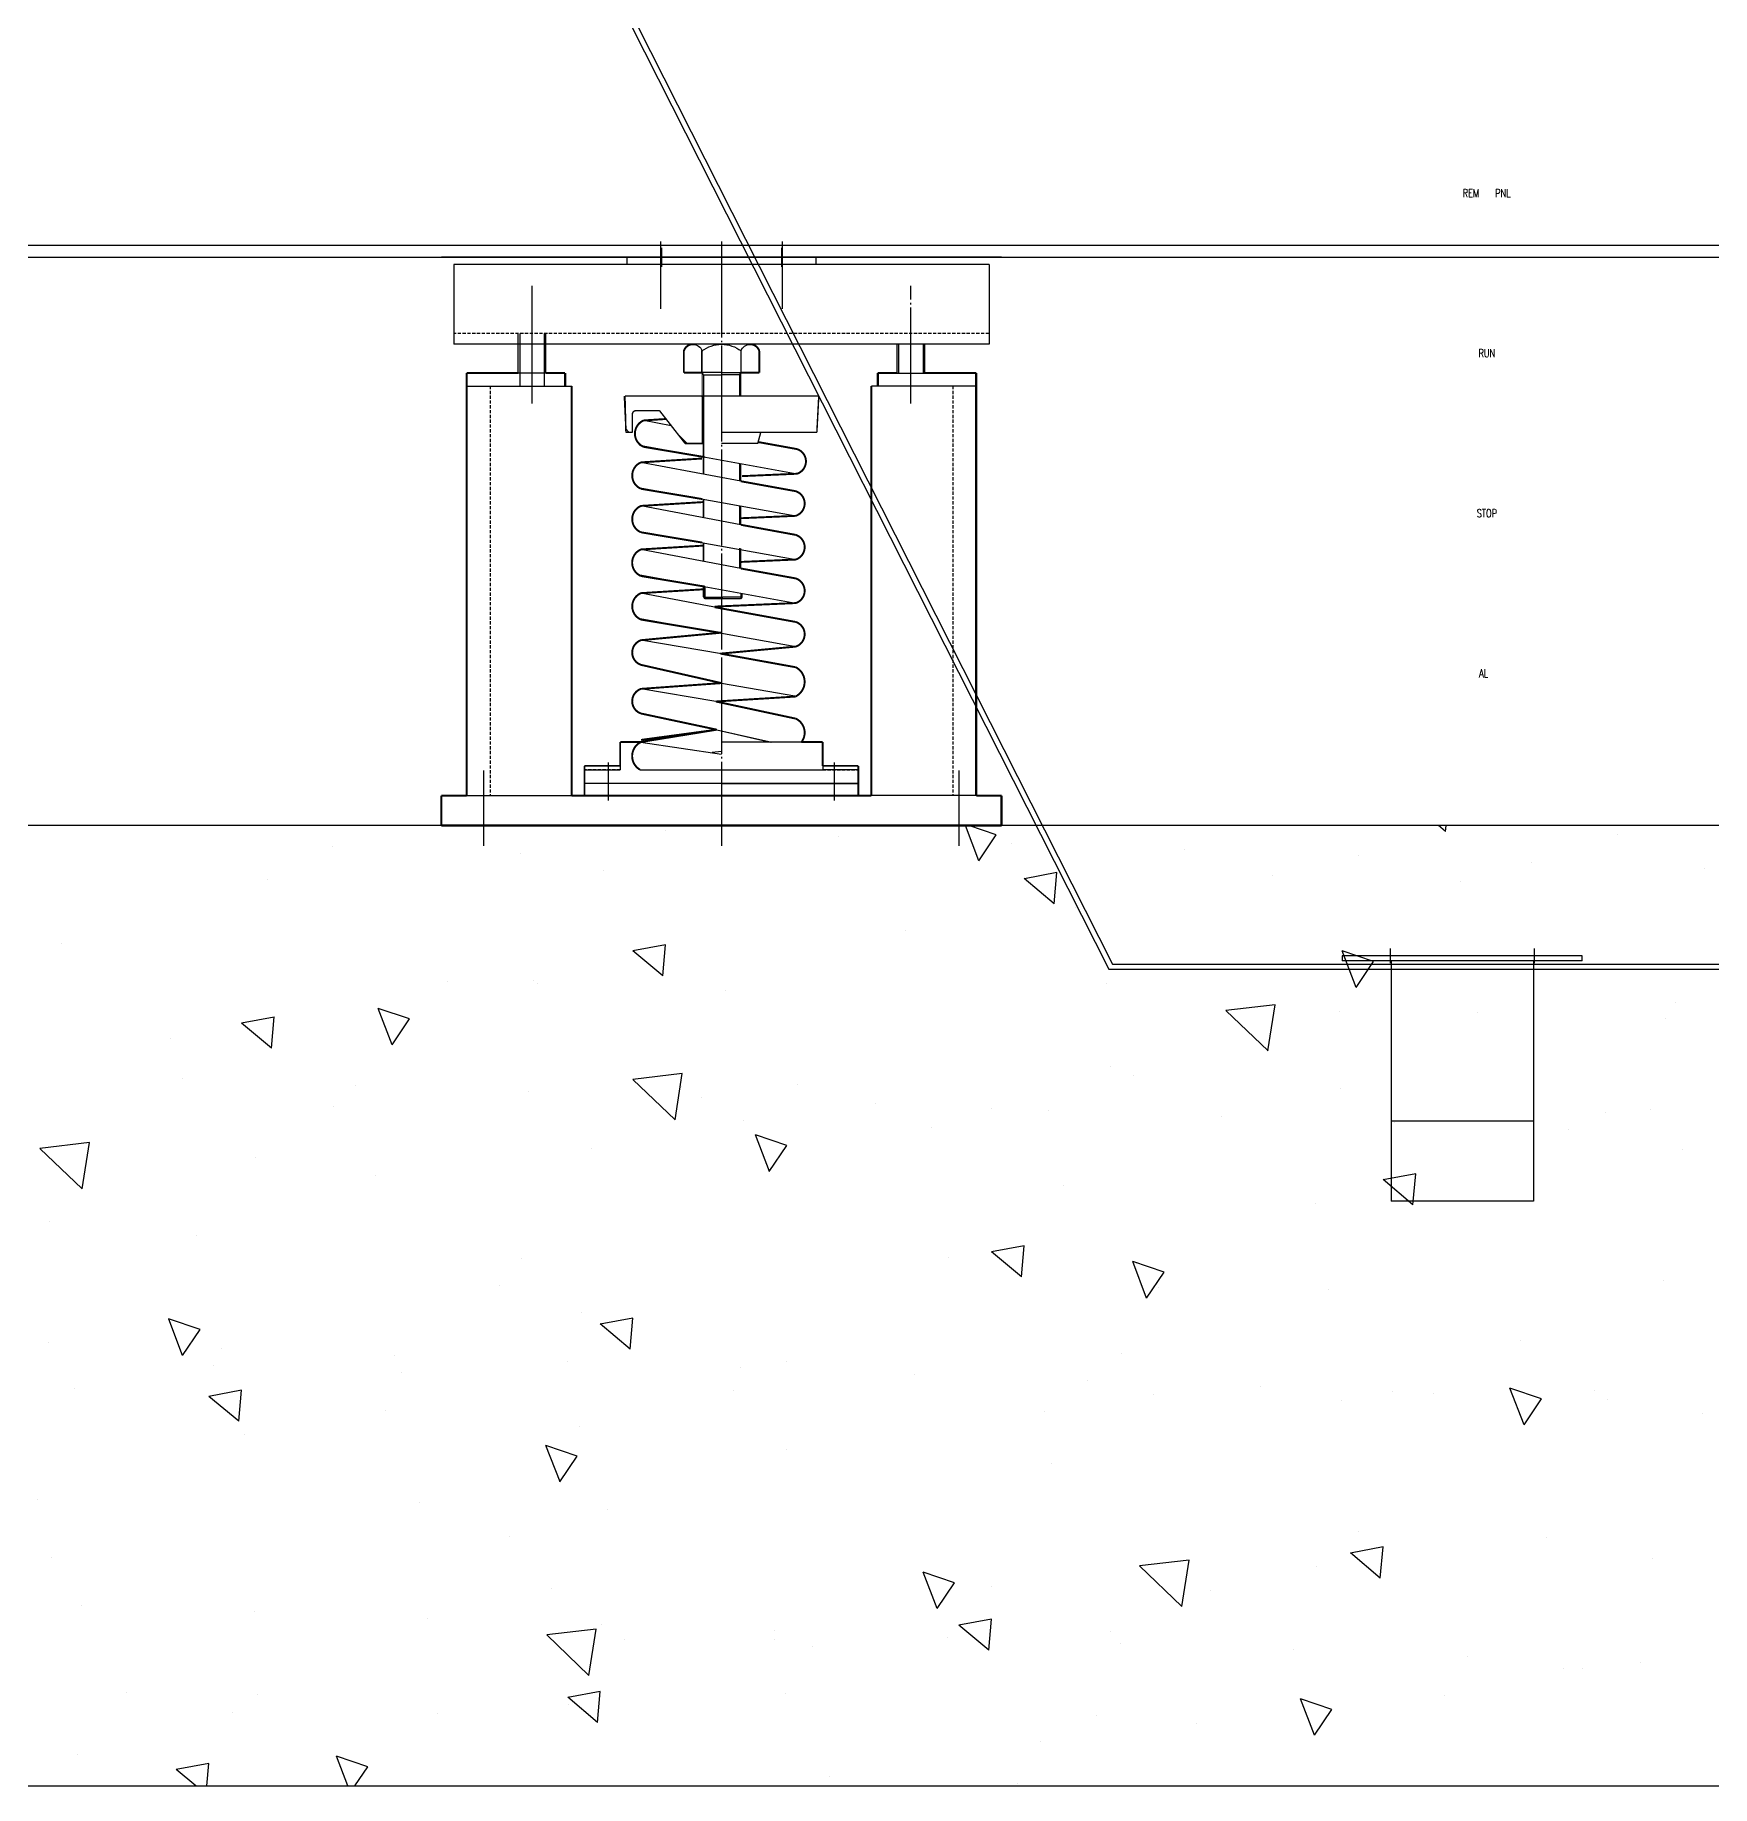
# Model space of a CAD drawing. Header units: millimetres. Extents: x 2322 to 24181, y 2355 to 17812.
# Drawn here: x 7868 to 8916, y 3698 to 4792 of the extents above; entities that cross this region are included whole.
import ezdxf
from ezdxf.enums import TextEntityAlignment as Align

# ---------------------------------------------------------------- set-up
doc = ezdxf.new("R2010")
doc.units = ezdxf.units.MM
doc.linetypes.add('CENTER', pattern=[65, 60, -2, 1, -2])
doc.linetypes.add('HIDDEN', pattern=[3, 2, -1])
doc.layers.add('CENTER', color=1, linetype='CENTER')
doc.layers.add('ST', color=2, linetype='Continuous')
doc.styles.add('단선체', font='romans.shx', dxfattribs={"height": 40, "bigfont": 'ciwhs.shx'})

# ---------------------------------------------------------------- blocks, each defined once
blk = doc.blocks.new('A$C25fbd1b3')
for p, q in [((7.8, 418.6), (7.8, 368.8)), ((7.8, 418.6), (342.2, 418.6)), ((115.9, 423.1), (234, 423.1)), ((115.9, 418.6), (115.9, 423.1)), ((221.2, 423.1), (128.8, 423.1)), ((234, 418.6), (234, 423.1)), ((342.2, 418.6), (342.2, 368.8)), ((284.7, 350.8), (284.7, 375.5)), ((285.7, 375.5), (285.7, 342.7)), ((301, 375.5), (301, 342.7)), ((302, 350.8), (302, 375.5)), ((7.8, 368.8), (342.2, 368.8)), ((47.9, 350.8), (47.9, 368.8)), ((47.9, 350.8), (47.9, 368.8)), ((48.9, 368.8), (48.9, 350.8)), ((64.3, 368.8), (64.3, 350.8)), ((65.3, 350.8), (65.3, 368.8)), ((157, 368.8), (193, 368.8)), ((162.8, 364.6), (162.8, 351.1)), ((187.2, 364.6), (187.2, 351.1)), ((187.2, 351.1), (187.2, 364.6)), ((198.5, 351.1), (198.5, 364.6)), ((198.5, 351.1), (198.5, 364.6)), ((284.7, 350.8), (284.7, 368.8)), ((285.7, 368.8), (285.7, 350.8)), ((301, 368.8), (301, 350.8)), ((302, 350.8), (302, 368.8)), ((302, 350.8), (302, 368.8)), ((67.3, 350.8), (39.1, 350.8)), ((175, 351.1), (151.4, 351.1)), ((163.8, 349.6), (162.9, 351.1)), ((175, 351.1), (198.5, 351.1)), ((175, 351.1), (198.5, 351.1)), ((186.2, 349.6), (187.1, 351.1)), ((282.7, 350.8), (310.8, 350.8)), ((15.8, 342.7), (81.3, 342.7)), ((163.8, 349.6), (175, 349.6)), ((163.8, 349.6), (163.8, 336.4)), ((186.2, 349.6), (175, 349.6)), ((186.2, 349.6), (186.2, 336.4)), ((334.2, 342.7), (268.6, 342.7)), ((186.2, 336.4), (186.2, 306.2)), ((187.1, 336.4), (187.1, 306.8)), ((206.4, 317.9), (223.6, 321.2)), ((213.7, 327.3), (216.2, 327.3)), ((115.4, 313.7), (175, 313.7)), ((152.3, 306.8), (150.4, 313.7)), ((152.3, 306.8), (175, 306.8)), ((230.7, 313.7), (234.7, 313.7)), ((226.2, 305.7), (127.8, 287.9)), ((162.9, 283.2), (225.3, 295)), ((163.8, 294.4), (163.8, 283.4)), ((227, 279.4), (128.6, 261.6)), ((162.9, 256), (225.3, 267.8)), ((163.8, 267.9), (163.8, 256.1)), ((227, 252.1), (128.6, 234.3)), ((163.8, 241.4), (163.8, 228.9)), ((162.9, 228.7), (225.3, 240.6)), ((227, 224.9), (128.6, 207.1)), ((162.1, 210.8), (174.2, 210.8)), ((162.9, 201.5), (225.3, 213.3)), ((163, 213.3), (163, 209.8)), ((186.3, 210.8), (174.2, 210.8)), ((185.4, 217.4), (185.4, 209.8)), ((227, 197.7), (128.6, 179.9)), ((175, 175.4), (225.3, 183.9)), ((175, 157.1), (129.2, 149.2)), ((178.5, 145.6), (225.3, 153.5)), ((124.9, 120.3), (175, 120.3)), ((177.9, 128), (143.6, 120.2)), ((177.9, 128), (144.3, 120.3)), ((225.3, 120.3), (175, 112.7)), ((175, 114.3), (180.9, 113.8)), ((89.4, 103), (111.7, 103)), ((111.7, 105.4), (111.7, 103)), ((225.9, 103), (111.7, 103)), ((238.3, 105.4), (238.3, 103)), ((260.6, 103), (238.3, 103)), ((175, 94.3), (89.4, 94.3)), ((89.4, 94.3), (175, 94.3)), ((89.4, 94.3), (260.7, 94.3)), ((106.6, 94.3), (89.4, 94.3)), ((243.4, 94.3), (260.6, 94.3)), ((15.8, 86.8), (81.4, 86.8)), ((334.2, 86.8), (268.6, 86.8)), ((0, 68.1), (350, 68.1))]:
    blk.add_line(p, q)
at = {"linetype": 'CENTER'}
for p, q in [((293.4, 349.4), (293.4, 405.2)), ((293.4, 356.2), (293.4, 389.6)), ((104.3, 83.8), (104.3, 107.4)), ((245.7, 83.8), (245.7, 107.4))]:
    blk.add_line(p, q, dxfattribs=at)
at = {"linetype": 'HIDDEN'}
for p, q in [((7.8, 375.5), (342.2, 375.5)), ((30.5, 342.7), (30.5, 86.8)), ((319.5, 342.7), (319.5, 86.8)), ((111.7, 103), (89.4, 103)), ((238.3, 103), (260.6, 103))]:
    blk.add_line(p, q, dxfattribs=at)
at = {"color": 0}
for p, q in [((186.2, 335.1), (187.5, 336.4)), ((196.5, 306.8), (202.2, 312.6)), ((232.6, 313.7), (235, 316.1))]:
    blk.add_line(p, q, dxfattribs=at)
for points, const_width in [([(157, 368.8, 0.322657), (151.4, 364.6, 0.322657)], 1.2), ([(193, 368.8, -0.322657), (198.5, 364.6, -0.322657)], 1.2), ([(185.5, 298.3), (223.6, 304.7, 0.664207), (223.6, 321.2, 0.63815)], 1.2), ([(185.5, 298.3), (223.6, 304.7, 0.562661), (225.9, 319.8, 0.562661)], 1.2), ([(230.7, 325, 0.414214), (228.4, 327.3, 0.414214)], 0.909), ([(127.8, 303.3, 0.725116), (127.8, 287.9, 0.725116)], 1.2), ([(187.1, 272.1), (225.3, 278.5, 0.664207), (225.3, 295, 0.63815)], 1.2), ([(128.6, 277, 0.725116), (128.6, 261.6, 0.725116)], 1.2), ([(187.1, 244.9), (225.3, 251.3, 0.664207), (225.3, 267.8, 0.63815)], 1.2), ([(128.6, 249.7, 0.725116), (128.6, 234.3, 0.725116)], 1.2), ([(185.4, 217.4), (225.3, 224, 0.664207), (225.3, 240.6)], 1.2), ([(128.6, 222.5, 0.725116), (128.6, 207.1, 0.725116)], 1.2), ([(175, 188.4), (225.3, 196.8, 0.664207), (225.3, 213.3, 0.63815)], 1.2), ([(128.6, 195.3, 0.725116), (128.6, 179.9, 0.725116)], 1.2), ([(175, 157.1), (225.3, 168.5, 0.712533), (225.3, 183.9, 0.643566)], 1.2), ([(128.6, 167, 0.611938), (128.6, 148.8, 0.611938)], 1.2), ([(225.3, 153.5, -0.712533), (225.3, 138.1), (177.9, 128)], 1.2), ([(128.6, 134.9, 0.495188), (125.3, 119.9, 0.495188)], 1.2), ([(225.9, 103, 0.602155), (225.3, 120.3, 0.60596)], 1.2)]:
    blk.add_lwpolyline(points, format="xyb", dxfattribs=dict(const_width=const_width))
for points, const_width in [([(151.4, 351.1), (151.4, 364.6)], 1.2), ([(198.5, 351.1), (198.5, 364.6)], 1.2), ([(15.8, 350.8), (15.8, 86.8)], 1.34), ([(15.8, 350.8), (47.9, 350.8)], 1.34), ([(15.8, 350.8), (47.9, 350.8)], 1.34), ([(65.3, 350.8), (77.3, 350.8)], 1.34), ([(67.3, 350.8), (77.3, 350.8)], 1.34), ([(77.3, 350.8), (77.3, 342.7)], 1.34), ([(77.3, 350.8), (77.3, 342.7)], 1.34), ([(162.9, 351.1), (151.4, 351.1)], 1.2), ([(162.9, 351.1), (162.9, 336.4)], 0.751), ([(187.1, 351.1), (198.5, 351.1)], 1.2), ([(187.1, 351.1), (187.1, 336.4)], 0.751), ([(282.7, 350.8), (272.7, 350.8)], 1.34), ([(284.7, 350.8), (272.7, 350.8)], 1.34), ([(272.7, 350.8), (272.7, 342.7)], 1.34), ([(272.7, 350.8), (272.7, 342.7)], 1.34), ([(334.2, 350.8), (302, 350.8)], 1.34), ([(334.2, 350.8), (302, 350.8)], 1.34), ([(334.2, 350.8), (334.2, 86.8)], 1.34), ([(81.3, 342.7), (81.4, 86.8)], 1.34), ([(268.6, 342.7), (268.6, 86.8)], 1.34), ([(175, 336.4), (114.2, 336.4)], 0.909), ([(114.2, 336.4), (115.4, 313.7)], 0.909), ([(175, 336.4), (235.3, 336.4)], 0.909), ([(235.7, 336.4), (234.6, 313.7)], 0.909), ([(235.3, 336.4), (234.7, 313.7)], 0.909), ([(197.7, 306.8), (213.7, 327.3)], 0.909), ([(223.6, 321.2), (209.6, 322.1)], 1.2), ([(213.7, 327.3), (228.4, 327.3)], 0.909), ([(230.7, 325), (230.7, 313.7)], 0.909), ([(150.4, 313.7), (115.4, 313.7)], 0.909), ([(127.8, 303.3), (152.1, 307.7)], 1.2), ([(197.7, 306.8), (186.2, 306.8)], 1.2), ([(186.3, 306.8), (186.3, 287.6)], 0.976), ([(230.7, 313.7), (234.7, 313.7)], 0.909), ([(225.3, 295), (187.1, 297.4)], 1.2), ([(127.8, 287.9), (162.1, 286.4)], 1.2), ([(162.9, 294.2), (162.9, 283.2)], 0.751), ([(128.6, 277), (162.9, 283.2)], 1.2), ([(162.9, 267.8), (162.9, 256)], 0.751), ([(225.3, 267.8), (186.3, 270.2)], 1.2), ([(186.3, 272), (186.3, 260.4)], 0.976), ([(128.6, 261.6), (162.9, 260.1)], 1.2), ([(128.6, 249.7), (162.9, 256)], 1.2), ([(162.9, 241.2), (162.9, 228.7)], 0.751), ([(225.3, 240.6), (186.3, 243)], 1.2), ([(186.3, 244.8), (186.3, 233.2)], 0.976), ([(128.6, 234.3), (162.9, 232.8)], 1.2), ([(128.6, 222.5), (162.9, 228.7)], 1.2), ([(162.1, 210.8), (163, 209.8)], 0.976), ([(162.1, 213.1), (162.1, 210.8)], 0.751), ([(163, 209.8), (174.2, 209.8)], 0.751), ([(185.4, 209.8), (174.2, 209.8)], 0.751), ([(186.3, 210.8), (185.4, 209.8)], 0.751), ([(225.3, 213.3), (186.3, 215.7)], 1.2), ([(186.3, 217.5), (186.3, 210.8)], 0.976), ([(128.6, 207.1), (179.2, 204.9)], 1.2), ([(128.6, 195.3), (179.2, 204.5)], 1.2), ([(225.3, 183.9), (175, 188.6)], 1.2), ([(128.6, 179.9), (175.8, 175.5)], 1.2), ([(128.6, 167), (175, 175.4)], 1.2), ([(175, 157.1), (225.3, 153.5)], 1.2), ([(128.6, 148.7), (178.5, 145.6)], 1.2), ([(178.5, 145.6), (128.6, 134.9)], 1.2), ([(111.7, 120.3), (111.7, 105.4)], 1.2), ([(124.9, 120.3), (111.7, 120.3)], 1.2), ([(225.3, 120.3), (177.9, 128)], 1.2), ([(225.3, 121.6), (177.9, 128)], 1.2), ([(225.1, 120.3), (238.3, 120.3)], 1.2), ([(238.3, 120.3), (238.3, 105.4)], 1.2), ([(111.7, 105.4), (89.4, 105.4)], 1.2), ([(89.4, 105.4), (89.4, 94.3)], 1.2), ([(238.3, 105.4), (260.6, 105.4)], 1.2), ([(260.6, 105.4), (260.6, 94.3)], 1.2), ([(89.4, 94.3), (89.4, 86.8)], 1.2), ([(260.6, 94.3), (260.6, 86.8)], 1.2), ([(0, 86.8), (0, 68.1)], 1.34), ([(0, 86.8), (15.8, 86.8)], 1.34), ([(81.4, 86.8), (268.6, 86.8)], 1.34), ([(350, 86.8), (334.2, 86.8)], 1.34), ([(350, 86.8), (350, 68.1)], 1.34), ([(0, 68.1), (350, 68.1)], 1.34)]:
    blk.add_lwpolyline(points, dxfattribs=dict(const_width=const_width))
for centre, radius, start, end in [((157.1, 362.8), 5.94, 17.2184, 162.7816), ((175.1, 348.4), 20.4, 90.4828, 127.3884), ((174.8, 348.4), 20.4, 52.6116, 89.5172), ((192.8, 362.8), 5.94, 17.2184, 162.7816)]:
    blk.add_arc(centre, radius, start, end)
at = {"layer": 'CENTER'}
for p, q in [((137, 433), (137, 390.9)), ((175, 433), (175, 55.5)), ((213, 433), (213, 390.9)), ((56.6, 331.7), (56.6, 405.2)), ((293.4, 331.7), (293.4, 405.2)), ((26.5, 55.4), (26.5, 102.4)), ((323.5, 55.4), (323.5, 102.4))]:
    blk.add_line(p, q, dxfattribs=at)

msp = doc.modelspace()

# ---------------------------------------------------------------- linework, layer by layer
for p, q in [((8186.4, 4904.7), (8539, 4207.9)), ((8188.6, 4907.9), (8541.2, 4211.1)), ((5546.9, 4660.2), (12446.8, 4660.2)), ((5546.9, 4652.7), (12446.8, 4652.7)), ((8471.9, 4652.7), (8121.9, 4652.7)), ((8121.9, 4297.7), (8471.9, 4297.7)), ((8684.8, 4216.3), (8684.8, 4213.1)), ((8834.8, 4216.3), (8684.8, 4216.3)), ((8834.8, 4213.1), (8684.8, 4213.1)), ((8715.3, 4213.1), (8715.3, 4063.1)), ((8804.4, 4213.1), (8804.4, 4063.1)), ((8834.8, 4213.1), (8834.8, 4216.3)), ((8539, 4207.9), (9739, 4207.9)), ((8541.2, 4211.1), (9735.8, 4211.1)), ((8804.4, 4113.1), (8715.3, 4113.1)), ((8804.4, 4063.1), (8715.3, 4063.1))]:
    msp.add_line(p, q)
at = {"color": 1}
for p, q in [((8259.4, 4658.7), (8259.4, 4646.7)), ((8334.4, 4658.7), (8334.4, 4646.7)), ((8714.8, 4220.8), (8714.8, 4211.8)), ((8804.8, 4220.8), (8804.8, 4211.8))]:
    msp.add_line(p, q, dxfattribs=at)
at = {"color": 8}
for p, q in [((12946.9, 4297.7), (5046.9, 4297.7)), ((5046.9, 3697.7), (12946.9, 3697.7))]:
    msp.add_line(p, q, dxfattribs=at)
at = {"color": 8, "linetype": 'Continuous'}
for p, q in [((8261.8, 4294.7), (8261.8, 4294.7)), ((8370.1, 4290.7), (8370.1, 4290.7)), ((8457.8, 4275.7), (8449.3, 4297.7)), ((8468.6, 4291.9), (8451.4, 4297.7)), ((8457.7, 4275.7), (8468.6, 4291.9)), ((8749.4, 4294), (8745, 4297.7)), ((8749.4, 4294), (8749.7, 4297.7)), ((8856.8, 4291.9), (8856.8, 4291.9)), ((8054, 4284.5), (8054, 4284.5)), ((8171.5, 4280.4), (8171.5, 4280.4)), ((8478.3, 4286.7), (8478.3, 4286.7)), ((8586.5, 4282.8), (8586.5, 4282.8)), ((8694.8, 4278.8), (8694.8, 4278.8)), ((8223, 4269.4), (8223, 4269.4)), ((8506.5, 4268.3), (8486.2, 4264.5)), ((8504.8, 4248.9), (8506.5, 4268.3)), ((8641.1, 4266.7), (8641.1, 4266.7)), ((8803, 4274.9), (8803, 4274.9)), ((8911.2, 4270.9), (8911.2, 4270.9)), ((8013.2, 4264.1), (8013.2, 4264.1)), ((8504.8, 4248.9), (8486.1, 4264.6)), ((8758.7, 4262.6), (8758.7, 4262.6)), ((8518.1, 4246.4), (8518.1, 4246.4)), ((7884.3, 4223.8), (7884.3, 4223.8)), ((8262, 4223.2), (8241.6, 4219.4)), ((8260.3, 4203.8), (8262, 4223.2)), ((8411.7, 4232.4), (8411.7, 4232.4)), ((8260.3, 4203.8), (8241.6, 4219.4)), ((8693.5, 4196.6), (8684.8, 4219.4)), ((8704.4, 4212.8), (8684.8, 4219.4)), ((8693.5, 4196.6), (8704.4, 4212.8)), ((8179.4, 4200.8), (8179.4, 4200.8)), ((8125.6, 4200), (8125.6, 4200)), ((8182.2, 4199), (8182.2, 4199)), ((8299.7, 4194.8), (8299.7, 4194.8)), ((8537.3, 4199), (8537.3, 4199)), ((8102, 4176.9), (8082.3, 4183.5)), ((8091.1, 4160.7), (8082.4, 4183.5)), ((8642.9, 4185.8), (8612.1, 4182.2)), ((8638.5, 4156.9), (8612.1, 4182.2)), ((8638.4, 4156.9), (8642.9, 4185.8)), ((8683.4, 4181.7), (8683.4, 4181.7)), ((8769.4, 4181.2), (8769.4, 4181.2)), ((8893.2, 4186.9), (8893.2, 4186.9)), ((8017.4, 4178), (7997, 4174.3)), ((8015.7, 4158.7), (7997, 4174.3)), ((8015.7, 4158.7), (8017.4, 4178.1)), ((8091.1, 4160.8), (8102, 4176.9)), ((8886.9, 4177), (8886.9, 4177)), ((7952.8, 4164.7), (7952.8, 4164.7)), ((8540, 4146.9), (8540, 4146.9)), ((7960, 4139.6), (7960, 4139.6)), ((8068.3, 4135.6), (8068.3, 4135.6)), ((8272.4, 4142.7), (8241.5, 4139.1)), ((8267.9, 4113.8), (8241.5, 4139.1)), ((8267.9, 4113.8), (8272.4, 4142.7)), ((8344.6, 4136.1), (8344.6, 4136.1)), ((8554.4, 4141.4), (8554.4, 4141.4)), ((8176.5, 4131.7), (8176.5, 4131.7)), ((8271.9, 4134.5), (8271.9, 4134.5)), ((8284.7, 4127.7), (8284.7, 4127.7)), ((8683.6, 4133.6), (8683.6, 4133.6)), ((8054.2, 4122.1), (8054.2, 4122.1)), ((8310.4, 4113.4), (8310.4, 4113.4)), ((8393, 4123.8), (8393, 4123.8)), ((8465.9, 4121.1), (8465.9, 4121.1)), ((8501.2, 4119.8), (8501.2, 4119.8)), ((8609.4, 4115.9), (8609.4, 4115.9)), ((8849.5, 4118.4), (8849.5, 4118.4)), ((8877.6, 4120.1), (8877.6, 4120.1)), ((8326.9, 4081.6), (8318.1, 4104.4)), ((8337.7, 4097.8), (8318.1, 4104.4)), ((8427.9, 4109.3), (8427.9, 4109.3)), ((8717.6, 4111.9), (8717.6, 4111.9)), ((8825.9, 4108), (8825.9, 4108)), ((7901.9, 4099.6), (7871, 4096)), ((7897.4, 4070.7), (7871, 4096)), ((7897.4, 4070.7), (7901.9, 4099.6)), ((8215.7, 4095.8), (8215.7, 4095.8)), ((8326.8, 4081.6), (8337.7, 4097.8)), ((8897.6, 4095.6), (8897.6, 4095.6)), ((8005.9, 4090.6), (8005.9, 4090.6)), ((8081, 4079.2), (8081, 4079.2)), ((8510.8, 4072.8), (8510.8, 4072.8)), ((8730.7, 4080.2), (8710.3, 4076.4)), ((8729, 4060.8), (8710.3, 4076.5)), ((8729, 4060.8), (8730.7, 4080.2)), ((8668.2, 4061.4), (8668.2, 4061.4)), ((7877, 4050.2), (7877, 4050.2)), ((7969, 4041.6), (7969, 4041.6)), ((8172, 4027.3), (8172, 4027.3)), ((8438.6, 4027.9), (8438.6, 4027.9)), ((8486.1, 4035.1), (8465.7, 4031.3)), ((8484.4, 4015.7), (8465.7, 4031.4)), ((8484.4, 4015.7), (8486.1, 4035.1)), ((8562.6, 4002.5), (8553.9, 4025.3)), ((8573.5, 4018.7), (8553.9, 4025.3)), ((8556.2, 4023.8), (8556.2, 4023.8)), ((8562.6, 4002.5), (8573.5, 4018.7)), ((8158.2, 4010.4), (8158.2, 4010.4)), ((8569.9, 4009.4), (8569.9, 4009.4)), ((8676, 4008.1), (8676, 4008.1)), ((8885.8, 4013.4), (8885.8, 4013.4)), ((8209.2, 3993.6), (8209.2, 3993.6)), ((7971.1, 3982.9), (7951.4, 3989.5)), ((7960.2, 3966.7), (7951.5, 3989.4)), ((7960.2, 3966.7), (7971.1, 3982.9)), ((8241.6, 3990), (8221.2, 3986.2)), ((8239.9, 3970.6), (8221.2, 3986.3)), ((8239.9, 3970.6), (8241.6, 3990)), ((7876.2, 3974.7), (7876.2, 3974.7)), ((8796.4, 3975.8), (8796.4, 3975.8)), ((7979.7, 3960.2), (7979.7, 3960.2)), ((7984.4, 3970.7), (7984.4, 3970.7)), ((8092.6, 3966.8), (8092.6, 3966.8)), ((8200.9, 3962.8), (8200.9, 3962.8)), ((8337.3, 3962.6), (8337.3, 3962.6)), ((8547.1, 3967.8), (8547.1, 3967.8)), ((8097.2, 3956), (8097.2, 3956)), ((8309.1, 3958.9), (8309.1, 3958.9)), ((8417.3, 3954.9), (8417.3, 3954.9)), ((8525.6, 3951), (8525.6, 3951)), ((7892.8, 3945.9), (7892.8, 3945.9)), ((7997, 3944.9), (7976.6, 3941.1)), ((7995.3, 3925.5), (7976.6, 3941.1)), ((7995.3, 3925.5), (7997, 3944.9)), ((8304.5, 3944.9), (8304.5, 3944.9)), ((8566.9, 3942.4), (8566.9, 3942.4)), ((8633.8, 3947), (8633.8, 3947)), ((8684.4, 3938.2), (8684.4, 3938.2)), ((8716.2, 3944), (8716.2, 3944)), ((8742, 3943), (8742, 3943)), ((8798.4, 3923.4), (8789.6, 3946.2)), ((8809.3, 3939.6), (8789.6, 3946.2)), ((8798.4, 3923.4), (8809.3, 3939.6)), ((8842.2, 3944.8), (8842.2, 3944.8)), ((8850.3, 3939.1), (8850.3, 3939.1)), ((8086.8, 3932.5), (8086.8, 3932.5)), ((8498.5, 3931.5), (8498.5, 3931.5)), ((8910.2, 3930.5), (8910.2, 3930.5)), ((7998.6, 3917), (7998.6, 3917)), ((8208.4, 3922.3), (8208.4, 3922.3)), ((8196, 3887.6), (8187.2, 3910.3)), ((8206.8, 3903.8), (8187.2, 3910.3)), ((8337.4, 3908.1), (8337.4, 3908.1)), ((8195.9, 3887.6), (8206.8, 3903.8)), ((8503.4, 3899.3), (8503.4, 3899.3)), ((7869.6, 3876.7), (7869.6, 3876.7)), ((8107.9, 3874.6), (8107.9, 3874.6)), ((8225.4, 3870.5), (8225.4, 3870.5)), ((8164.7, 3853.7), (8164.7, 3853.7)), ((8695.1, 3856.8), (8695.1, 3856.8)), ((8812.6, 3852.7), (8812.6, 3852.7)), ((7878.5, 3840.4), (7878.5, 3840.4)), ((8710.3, 3847), (8689.9, 3843.2)), ((8708.6, 3827.6), (8689.9, 3843.3)), ((8708.6, 3827.6), (8710.3, 3847)), ((8878.5, 3839.8), (8878.5, 3839.8)), ((8431.7, 3808.5), (8423, 3831.2)), ((8442.6, 3824.6), (8423, 3831.2)), ((8589.1, 3838.8), (8558.2, 3835.2)), ((8584.6, 3809.9), (8558.2, 3835.2)), ((8584.6, 3809.9), (8589.1, 3838.8)), ((8668.7, 3834.6), (8668.7, 3834.6)), ((8190.7, 3820.8), (8190.7, 3820.8)), ((8431.7, 3808.5), (8442.6, 3824.6)), ((8465.7, 3822.6), (8465.7, 3822.6)), ((8602.4, 3819.8), (8602.4, 3819.8)), ((7897, 3810.5), (7897, 3810.5)), ((8005.2, 3806.5), (8005.2, 3806.5)), ((8113.5, 3802.5), (8113.5, 3802.5)), ((8221.7, 3798.6), (8221.7, 3798.6)), ((8465.7, 3801.9), (8445.3, 3798.1)), ((8464, 3782.5), (8445.3, 3798.2)), ((8464, 3782.5), (8465.7, 3801.9)), ((8218.6, 3795.7), (8187.7, 3792.1)), ((8214.1, 3766.8), (8187.7, 3792.1)), ((8214.1, 3766.8), (8218.6, 3795.7)), ((8236.1, 3789.1), (8236.1, 3789.1)), ((8329.9, 3794.6), (8329.9, 3794.6)), ((8330, 3789), (8330, 3789)), ((8353.7, 3785), (8353.7, 3785)), ((8438.1, 3790.7), (8438.1, 3790.7)), ((8539.8, 3794.3), (8539.8, 3794.3)), ((8546.4, 3786.7), (8546.4, 3786.7)), ((8654.6, 3782.8), (8654.6, 3782.8)), ((8762.8, 3778.8), (8762.8, 3778.8)), ((8871.1, 3774.9), (8871.1, 3774.9)), ((8823.3, 3771.3), (8823.3, 3771.3)), ((8834.8, 3771.3), (8834.8, 3771.3)), ((7925.3, 3756.3), (7925.3, 3756.3)), ((8006.7, 3754.8), (8006.7, 3754.8)), ((8221.2, 3756.8), (8200.8, 3753)), ((8219.5, 3737.4), (8200.8, 3753.1)), ((8219.5, 3737.4), (8221.2, 3756.8)), ((8337, 3755.3), (8337, 3755.3)), ((8678.4, 3745.5), (8658.7, 3752.1)), ((8748.7, 3754.4), (8748.7, 3754.4)), ((7991.2, 3743.5), (7991.2, 3743.5)), ((8119.3, 3742.9), (8119.3, 3742.9)), ((8201, 3748.7), (8201, 3748.7)), ((8531, 3741.9), (8531, 3741.9)), ((8667.5, 3729.4), (8658.7, 3752.1)), ((8667.5, 3729.4), (8678.4, 3745.5)), ((8593.9, 3737), (8593.9, 3737)), ((8496.1, 3725.7), (8496.1, 3725.7)), ((7894.7, 3717.2), (7894.7, 3717.2)), ((7976.6, 3711.7), (7956.2, 3707.9)), ((7975.4, 3697.7), (7976.6, 3711.7)), ((8063.5, 3697.7), (8056.3, 3716.3)), ((8075.9, 3709.7), (8056.3, 3716.3)), ((8067.8, 3697.7), (8075.9, 3709.7)), ((7968.5, 3697.7), (7956.2, 3707.9)), ((8364.4, 3703.6), (8364.4, 3703.6)), ((8481.9, 3699.4), (8481.9, 3699.4))]:
    msp.add_line(p, q, dxfattribs=at)

# ---------------------------------------------------------------- block references
at = {"xscale": -1}
msp.add_blockref('A$C25fbd1b3', (8471.9, 4229.6), dxfattribs=at)

# ---------------------------------------------------------------- texts
at = {"layer": 'ST', "color": 0, "style": '단선체', "width": 0.75}
for s, p in [('REM', (8765.2, 4692.8)), ('REM', (8765.2, 4692.8)), ('PNL', (8785.2, 4692.8)), ('RUN', (8775.2, 4592.8)), ('STOP', (8775.2, 4492.8)), ('AL', (8773.1, 4392.8))]:
    msp.add_text(s, height=5, dxfattribs=at).set_placement(p, align=Align.MIDDLE_CENTER)

doc.saveas('drawing.dxf')
